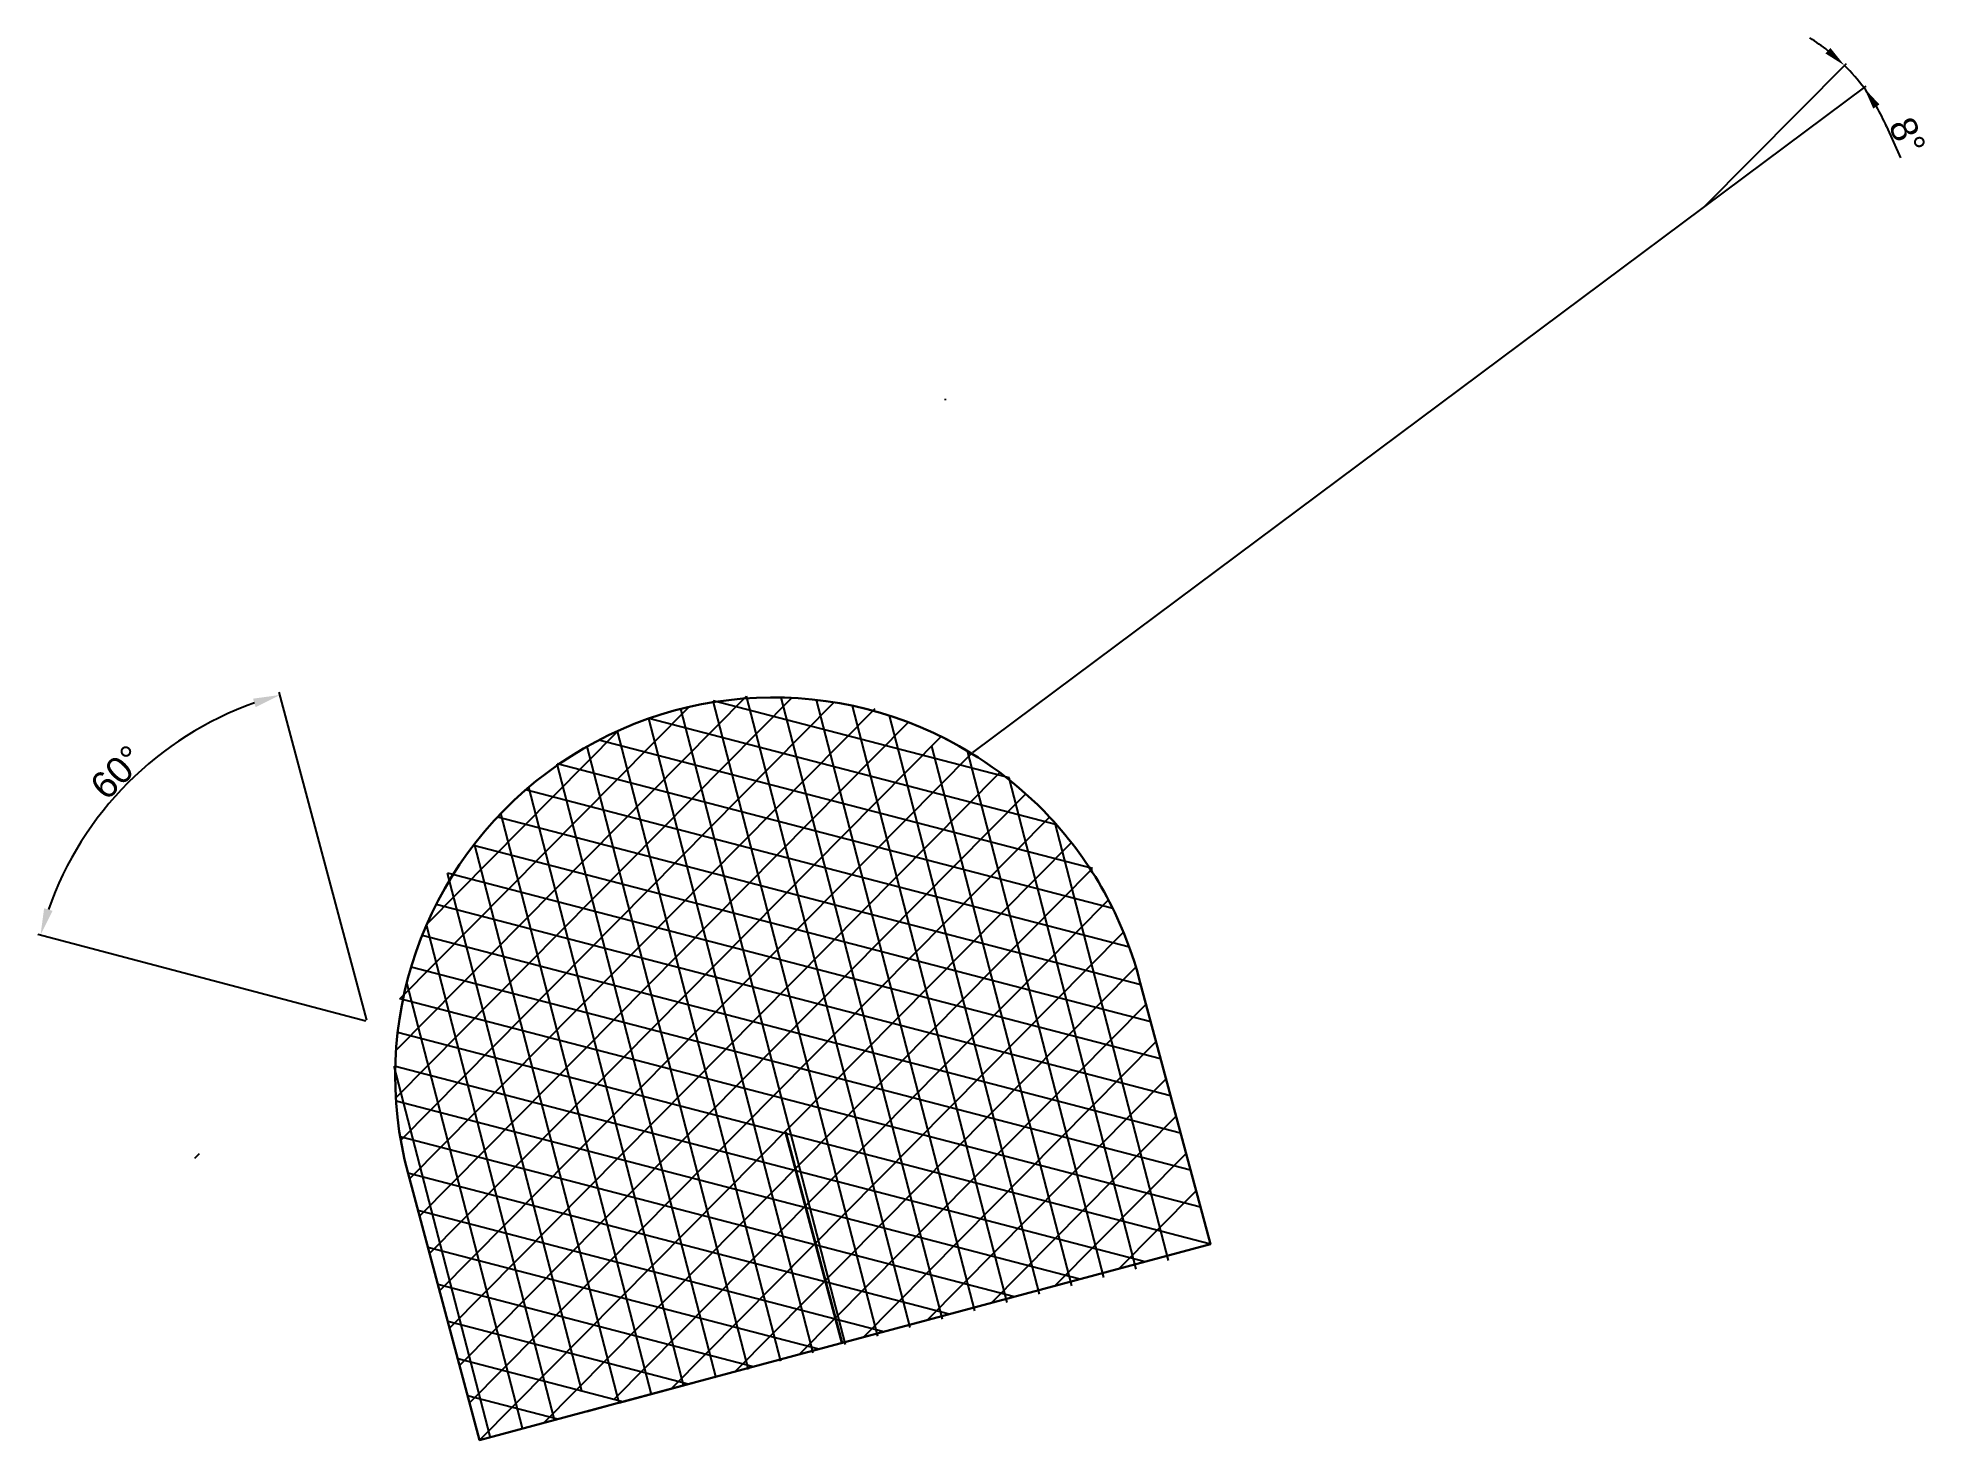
# Model space of a CAD drawing. Header units: millimetres. Extents: x -81 to 769, y 252 to 882.
import ezdxf

# ---------------------------------------------------------------- set-up
doc = ezdxf.new("R2010")
doc.units = ezdxf.units.MM
doc.layers.get('0').update_dxf_attribs({"true_color": 0xc2ced6})
doc.styles.get("Standard").update_dxf_attribs({"font": 'arial.ttf'})
doc.dimstyles.new('ISO-25', dxfattribs={"dimtxt": 2.5, "dimasz": 2.5, "dimexe": 1.25, "dimexo": 0.625, "dimtad": 1, "dimtxsty": 'Standard', "dimcen": 2.5, "dimadec": 0, "dimazin": 0, "dimtfac": 1, "dimtmove": 0, "dimatfit": 3, "dimfxl": 1, "dimarcsym": 0})

# ---------------------------------------------------------------- blocks, each defined once
blk = doc.blocks.new('*D1')
at = {"color": 0, "linetype": 'Continuous', "lineweight": -2, "ltscale": 12, "transparency": 16777216}
for p, q in [((667.5, 806.25), (731.64, 870.84)), ((339, 561.19), (740.54, 860.59)), ((749.64, 842.59), (755.94, 828.44))]:
    blk.add_line(p, q, dxfattribs=at)
for start, end in [(51.54273, 57.88385), (36.70978, 45.20162), (24.00803, 36.70978), (24.02755, 30.36866)]:
    blk.add_arc((667.06, 805.81), 90.4, start, end, dxfattribs=at)
at = {"color": 0, "linetype": 'Continuous', "ltscale": 12, "transparency": 16777216}
for points in [[(724.39, 877.85), (722.18, 875.35), (730.76, 869.96)], [(743.67, 850.59), (746.45, 852.43), (739.54, 859.85)]]:
    blk.add_solid(points, dxfattribs=at)
at = {"layer": 'Defpoints', "color": 0, "linetype": 'Continuous', "ltscale": 12, "transparency": 16777216}
for p in [(733.85, 866.73), (338.5, 560.81), (356.92, 493.48), (85.26, 371.99), (117.35, 252.22)]:
    blk.add_point(p, dxfattribs=at)
at = {"color": 0, "linetype": 'Continuous', "lineweight": 35, "ltscale": 12, "transparency": 16777216, "insert": (758.96, 838.26), "char_height": 12, "attachment_point": 5, "rotation": 294.00803}
blk.add_mtext('8°', dxfattribs=at)
blk = doc.blocks.new('*D2')
at = {"color": 0, "linetype": 'Continuous', "lineweight": -2, "transparency": 16777216}
for p, q in [((66.78, 440.95), (27.31, 588.27)), ((66.34, 440.51), (-81.11, 479.49))]:
    blk.add_line(p, q, dxfattribs=at)
blk.add_arc((66.94, 440.35), 151.89, 109.5277, 160.66599, dxfattribs=at)
at = {"color": 0, "linetype": 'Continuous', "transparency": 16777216}
for points in [[(15.58, 585.42), (16.76, 581.6), (27.63, 587.07)], [(-74.47, 490.05), (-78.3, 491.22), (-79.91, 479.17)]]:
    blk.add_solid(points, dxfattribs=at)
at = {"layer": 'Defpoints', "color": 0, "linetype": 'Continuous', "transparency": 16777216}
for p in [(-20.32, 564.67), (223.41, 398.99), (85.26, 371.99), (445.77, 340.21), (117.35, 252.22)]:
    blk.add_point(p, dxfattribs=at)
at = {"color": 0, "linetype": 'Continuous', "lineweight": 35, "transparency": 16777216, "insert": (-45.42, 552.34), "char_height": 12, "attachment_point": 5, "rotation": 45.09685}
blk.add_mtext('60°', dxfattribs=at)

msp = doc.modelspace()

# ---------------------------------------------------------------- linework, layer by layer
for p, q in [((326.827, 719.576), (326.693, 720.091)), ((79.755, 406.11), (257.68, 585.792)), ((79.86, 427.534), (237.329, 586.558)), ((81.588, 450.598), (211.377, 581.668)), ((81.955, 387.014), (276.797, 583.779)), ((85.884, 369.663), (295.127, 580.972)), ((281.814, 295.255), (207.827, 580.812)), ((296.335, 299.017), (222.387, 584.423)), ((355.323, 549.788), (222.387, 584.423)), ((310.855, 302.779), (237.329, 586.558)), ((325.376, 306.542), (252.981, 585.954)), ((325.376, 306.542), (252.981, 585.954)), ((339.896, 310.304), (268.751, 584.893)), ((339.896, 310.304), (268.751, 584.893)), ((354.417, 314.066), (284.931, 582.25)), ((90.38, 352.885), (310.126, 574.8)), ((93.474, 483.919), (179.733, 571.029)), ((252.773, 287.731), (179.409, 570.883)), ((376.723, 528.712), (193.393, 576.476)), ((267.294, 291.493), (193.45, 576.496)), ((368.937, 317.828), (301.578, 577.807)), ((94.875, 336.107), (324.858, 568.359)), ((238.253, 283.968), (165.716, 563.928)), ((392.768, 509.031), (171.015, 566.805)), ((392.768, 509.031), (171.015, 566.805)), ((383.458, 321.591), (320.628, 564.088)), ((397.979, 325.353), (336.687, 561.911)), ((99.371, 319.329), (338.496, 560.814)), ((223.732, 280.206), (152.223, 556.201)), ((401.958, 491.136), (152.223, 556.201)), ((401.958, 491.136), (152.223, 556.201)), ((103.867, 302.551), (351.123, 552.248)), ((409.371, 473.703), (138.054, 544.392)), ((209.212, 276.444), (139.472, 545.609)), ((412.499, 329.115), (355.323, 549.788)), ((108.362, 285.772), (362.789, 542.711)), ((112.858, 268.994), (373.519, 532.228)), ((112.858, 268.994), (373.519, 532.228)), ((112.858, 268.994), (373.519, 532.228)), ((414.513, 456.863), (125.383, 532.192)), ((194.691, 272.682), (127.009, 533.905)), ((427.02, 332.877), (376.097, 529.414)), ((418.978, 440.199), (114.611, 519.498)), ((180.171, 268.919), (115.087, 520.114)), ((117.354, 252.216), (383.313, 520.801)), ((163.279, 274.307), (102.982, 507.027)), ((423.443, 423.535), (102.982, 507.027)), ((146.088, 259.915), (392.768, 509.031)), ((177.722, 270.544), (399.989, 495.005)), ((427.908, 406.871), (97.842, 492.865)), ((432.373, 390.207), (91.575, 478.997)), ((151.13, 261.395), (93.474, 483.919)), ((203.555, 275.314), (406.747, 480.512)), ((436.838, 373.543), (86.622, 464.787)), ((232.288, 283.013), (412.307, 464.809)), ((136.609, 257.633), (84.717, 457.911)), ((441.304, 356.879), (81.588, 450.598)), ((261.022, 290.712), (416.863, 448.092)), ((445.769, 340.215), (80.575, 435.361)), ((289.756, 298.411), (421.359, 431.313)), ((122.089, 253.87), (78.973, 420.278)), ((416.438, 332.356), (78.973, 420.278)), ((318.489, 306.11), (425.854, 414.535)), ((387.108, 324.497), (79.853, 404.548)), ((347.223, 313.81), (430.35, 397.757)), ((357.777, 316.637), (81.694, 388.567)), ((-10.549, 378.869), (-8.4, 381.039)), ((375.957, 321.509), (434.846, 380.979)), ((328.447, 308.778), (85.218, 372.148)), ((404.69, 329.208), (439.342, 364.201)), ((299.116, 300.919), (89.683, 355.484)), ((269.786, 293.06), (94.148, 338.82)), ((240.455, 285.201), (98.613, 322.156)), ((211.125, 277.342), (103.079, 305.492)), ((181.794, 269.483), (107.544, 288.828)), ((152.464, 261.624), (112.009, 272.164)), ((180.14, 269.04), (213.946, 278.098)), ((165.65, 265.157), (174.821, 267.615)), ((117.354, 252.216), (152.464, 261.624))]:
    msp.add_line(p, q)
at = {"color": 141, "linetype": 'Continuous', "lineweight": 35, "true_color": 0xadddf7}
msp.add_line((254.847, 390.681), (280.212, 296.02), dxfattribs=at)
at = {"color": 31, "linetype": 'Continuous', "lineweight": 30, "true_color": 0xfecc66}
for points in [[(338.496, 560.814, 0.6781998), (85.26, 371.991), (117.354, 252.216), (169.231, 266.117)], [(373.519, 532.228, 0.0898494), (324.858, 568.359)], [(169.231, 266.117), (445.769, 340.215), (413.675, 459.99, 0.1233945), (373.519, 532.228)]]:
    msp.add_lwpolyline(points, format="xyb", dxfattribs=at)
msp.add_lwpolyline([(165.65, 265.157), (174.821, 267.615)], dxfattribs=at)

# ---------------------------------------------------------------- dimensions: what is measured, and where the dimension line sits
at = {"color": 141, "linetype": 'Continuous', "lineweight": 35, "ltscale": 12, "true_color": 0xadddf7}
dim = msp.add_angular_dim_2l(base=(733.852, 866.733), line1=((338.496, 560.814), (85.26, 371.991)), line2=((117.354, 252.216), (356.923, 493.477)), dimstyle='ISO-25', override={"dimtxt": 12, "dimasz": 10}, dxfattribs=at)
dim.commit()
dim.dimension.update_dxf_attribs({"geometry": '*D1', "text_midpoint": (758.962, 838.264)})
at = {"color": 141, "linetype": 'Continuous', "lineweight": 35, "true_color": 0xadddf7}
dim = msp.add_angular_dim_2l(base=(-20.319, 564.675), line1=((85.26, 371.991), (117.354, 252.216)), line2=((445.769, 340.215), (223.406, 398.992)), dimstyle='ISO-25', override={"dimtxt": 12, "dimasz": 12}, dxfattribs=at)
dim.commit()
dim.dimension.update_dxf_attribs({"geometry": '*D2', "text_midpoint": (-45.425, 552.339)})

doc.saveas('drawing.dxf')
